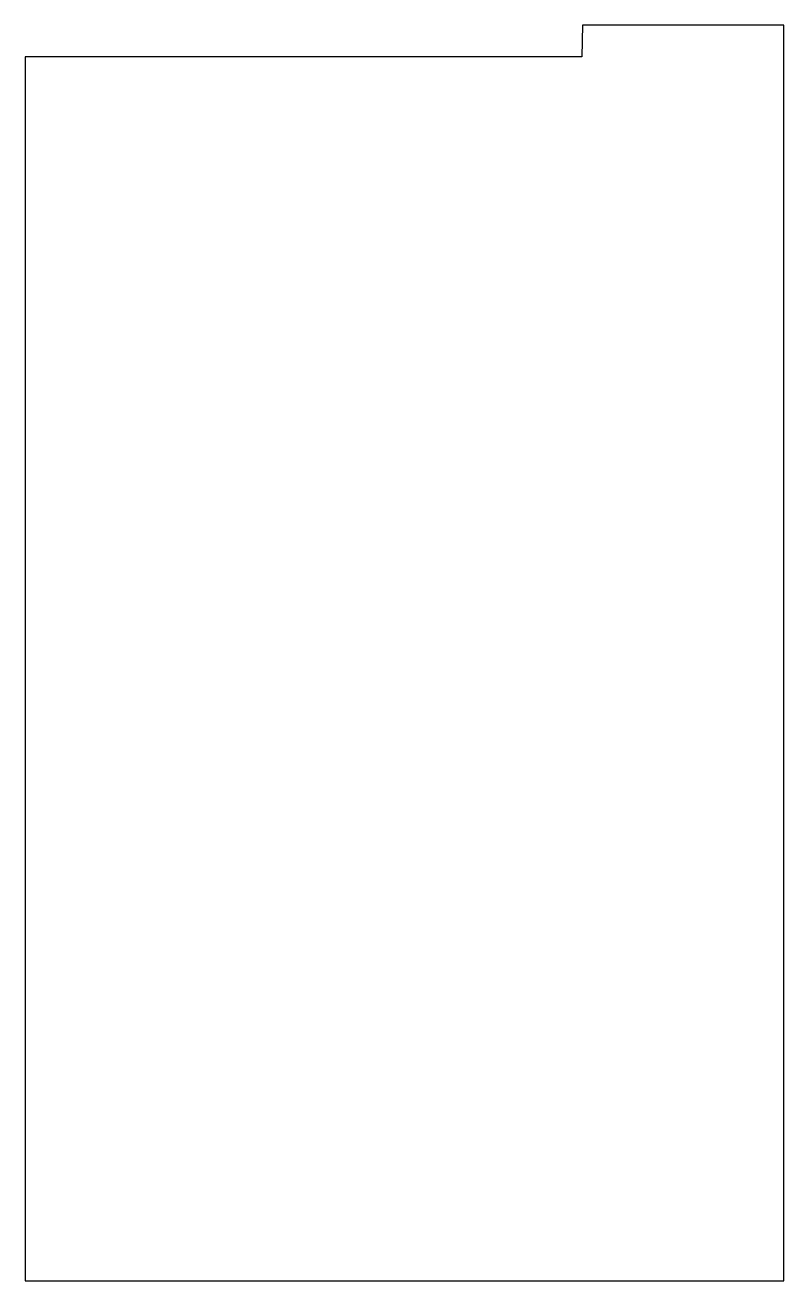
# Model space of a CAD drawing. Header units: metres. Extents: x -73 to -45.5, y 1.6 to 47.1.
import ezdxf

# ---------------------------------------------------------------- set-up
doc = ezdxf.new("R2010")
doc.units = ezdxf.units.M

msp = doc.modelspace()

# ---------------------------------------------------------------- linework, layer by layer
for p, q in [((-52.8234, 47.1371), (-52.849, 45.9921)), ((-45.5229, 47.1371), (-52.8234, 47.1371)), ((-45.5229, 1.63705), (-45.5229, 47.1371)), ((-52.849, 45.9921), (-73.0229, 45.9921)), ((-73.0229, 45.9921), (-73.0229, 1.63705)), ((-73.0229, 1.63705), (-45.5229, 1.63705))]:
    msp.add_line(p, q)

doc.saveas('drawing.dxf')
